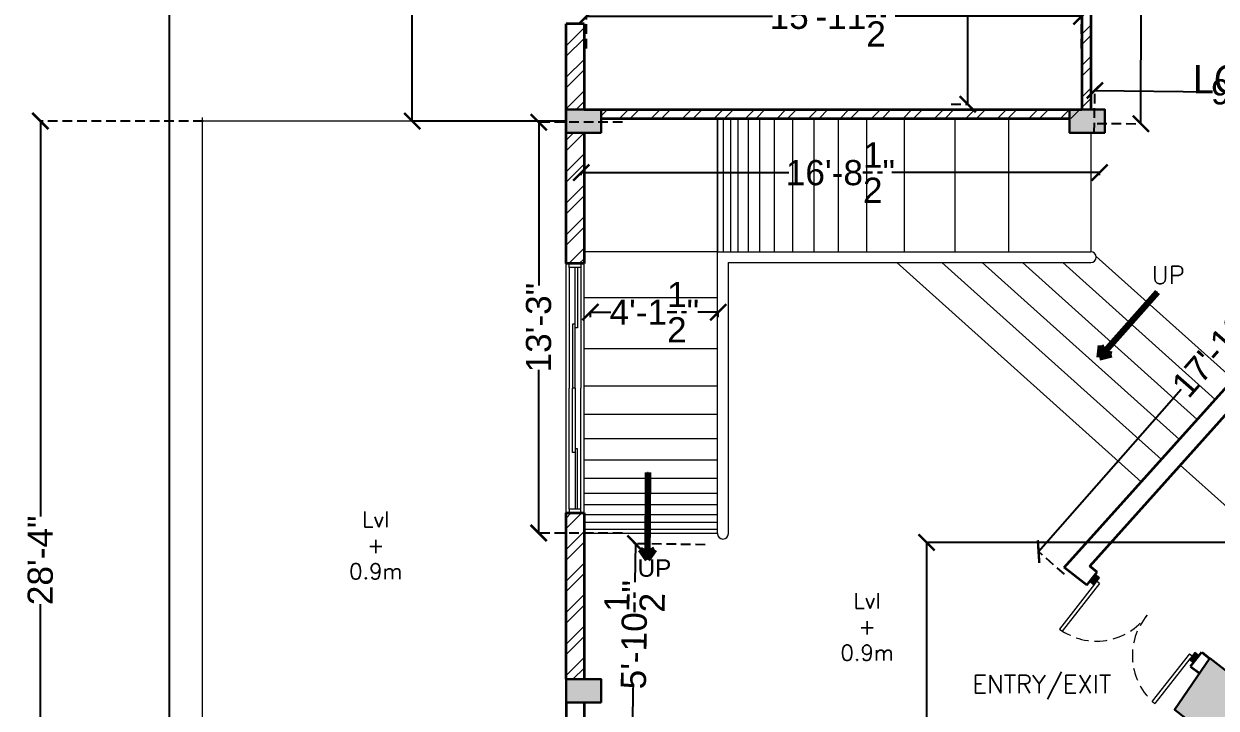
# Model space of a CAD drawing. Header units: inches. Extents: x 845 to 17085, y 908 to 10810.
# Drawn here: x 3707.6 to 4169, y 1362.6 to 1627.5 of the extents above; entities that cross this region are included whole.
import ezdxf

# ---------------------------------------------------------------- set-up
doc = ezdxf.new("R2010")
doc.units = ezdxf.units.IN
doc.header["$LTSCALE"] = 15
doc.header["$MEASUREMENT"] = 0
for name, pattern in [('ACAD_ISO04W100', [30.5, 24, -3, 0.5, -3]), ('CONTINUA', [0]), ('DASHED2', [0.375, 0.25, -0.125])]:
    doc.linetypes.add(name, pattern=pattern)
for name, color, linetype, lineweight in [('.13', 5, 'Continuous', 13), ('.15', 4, 'Continuous', 15), ('c1', 21, 'Continuous', 30), ('FURN', 43, 'Continuous', 18), ('FURN 2', 34, 'Continuous', 15), ('FURNITURE', 175, 'Continuous', 80), ('GRID', 8, 'ACAD_ISO04W100', 5), ('HATCH', 251, 'Continuous', 5), ('humans', 7, 'Continuous', 15), ('SLD', 140, 'Continuous', 9), ('wall 1', 1, 'Continuous', 35), ('WIND & DOOR', 160, 'Continuous', 9)]:
    doc.layers.add(name, color=color, linetype=linetype, lineweight=lineweight)
for name, color, linetype in [('dimension', 7, 'Continuous'), ('TEX', 133, 'Continuous'), ('Text', 255, 'Continuous')]:
    doc.layers.add(name, color=color, linetype=linetype)
doc.layers.add('door and window', color=7, linetype='Continuous', lineweight=25, true_color=0x0609c1)
doc.styles.add('ROMANS', font='ROMANS')
doc.styles.get("Standard").update_dxf_attribs({"font": 'arial.ttf'})
doc.dimstyles.get("Standard").update_dxf_attribs({"dimtxt": 9.75, "dimasz": 6.25, "dimexe": 0.18, "dimexo": 0.0625, "dimgap": 0.09, "dimtad": 0, "dimdec": 1, "dimzin": 0, "dimdsep": 46, "dimlunit": 4, "dimtxsty": 'Standard', "dimblk": 'ARCHTICK', "dimcen": 0.09, "dimadec": 0, "dimazin": 0, "dimtfac": 1, "dimtdec": 1, "dimtofl": 0, "dimtmove": 0, "dimatfit": 3, "dimldrblk": 'ARCHTICK', "dimfxl": 1, "dimtolj": 1, "dimtzin": 0, "dimlwd": 25, "dimarcsym": 0})
pattern_1 = [(45, (-95896.523, -42758.996), (-6.0932045, 6.0932045), []), (45, (-95892.4605, -42758.996), (-6.0932045, 6.0932045), [])]

# ---------------------------------------------------------------- blocks, each defined once
blk = doc.blocks.new('ARROW')
at = {"layer": 'FURNITURE'}
h = blk.add_hatch(color=4, dxfattribs=at)
h.dxf.hatch_style = 1
h.paths.add_polyline_path([(3172.813, 3642.279), (3172.7, 3642.199), (3172.768, 3642.199)])
h.paths.add_polyline_path([(3172.768, 3642.199), (3172.7, 3642.199), (3172.813, 3642.119)])
at = {"color": 4}
blk.add_line((3173.701, 3642.202), (3173.701, 3642.196), dxfattribs=at)
at = {"layer": 'FURNITURE', "color": 4}
for p, q in [((3172.7, 3642.199), (3172.813, 3642.279)), ((3173.701, 3642.202), (3172.7, 3642.202)), ((3173.701, 3642.199), (3172.7, 3642.199)), ((3172.7, 3642.199), (3172.813, 3642.119)), ((3173.701, 3642.196), (3172.7, 3642.196)), ((3172.813, 3642.279), (3172.768, 3642.199)), ((3172.813, 3642.119), (3172.768, 3642.199))]:
    blk.add_line(p, q, dxfattribs=at)
blk = doc.blocks.new('_ArchTick')
at = {"layer": 'GRID', "color": 0, "const_width": 0.15}
blk.add_lwpolyline([(-0.5, -0.5), (0.5, 0.5)], dxfattribs=at)
blk = doc.blocks.new('*D354')
at = {"layer": 'Defpoints', "color": 0, "linetype": 'ByBlock', "lineweight": 211, "transparency": 16777216}
for p in [(3917.45, 2083.84), (3857.86, 1589.87), (3917.45, 1589.87)]:
    blk.add_point(p, dxfattribs=at)
at = {"layer": 'humans', "color": 0, "linetype": 'ByBlock', "lineweight": -2, "transparency": 16777216}
for p, q in [((3917.38, 2083.84), (3857.68, 2083.84)), ((3917.38, 1589.87), (3857.68, 1589.87))]:
    blk.add_line(p, q, dxfattribs=at)
at = {"layer": 'humans', "color": 0, "linetype": 'Continuous', "lineweight": 25, "transparency": 16777216}
for p, q in [((3857.86, 2083.84), (3857.86, 1853.89)), ((3857.86, 1589.87), (3857.86, 1819.82))]:
    blk.add_line(p, q, dxfattribs=at)
at = {"layer": 'humans', "color": 0, "linetype": 'ByBlock', "lineweight": 25, "transparency": 16777216, "xscale": 6.25, "yscale": 6.25, "zscale": 6.25}
for p, rotation in [((3857.86, 2083.84), 90), ((3857.86, 1589.87), 270)]:
    blk.add_blockref('_ArchTick', p, dxfattribs=dict(at, rotation=rotation))
at = {"layer": 'humans', "color": 0, "linetype": 'ByBlock', "transparency": 16777216, "insert": (3857.86, 1836.85), "char_height": 9.75, "attachment_point": 5, "rotation": 90}
blk.add_mtext('\\A1;41\'-2"', dxfattribs=at)
blk = doc.blocks.new('*D353')
at = {"layer": 'Defpoints', "color": 0, "linetype": 'ByBlock', "lineweight": 211, "transparency": 16777216}
for p in [(4056.88, 1426.78), (4196.46, 1426.78), (4196.46, 1018.9)]:
    blk.add_point(p, dxfattribs=at)
at = {"layer": 'humans', "color": 0, "linetype": 'ByBlock', "lineweight": -2, "transparency": 16777216}
for p, q in [((4196.4, 1426.78), (4056.7, 1426.78)), ((4196.4, 1018.9), (4056.7, 1018.9))]:
    blk.add_line(p, q, dxfattribs=at)
at = {"layer": 'humans', "color": 0, "linetype": 'Continuous', "lineweight": 25, "transparency": 16777216}
for p, q in [((4056.88, 1426.78), (4056.88, 1231.2)), ((4056.88, 1018.9), (4056.88, 1214.48))]:
    blk.add_line(p, q, dxfattribs=at)
at = {"layer": 'humans', "color": 0, "linetype": 'ByBlock', "lineweight": 25, "transparency": 16777216, "xscale": 6.25, "yscale": 6.25, "zscale": 6.25}
for p, rotation in [((4056.88, 1426.78), 90), ((4056.88, 1018.9), 270)]:
    blk.add_blockref('_ArchTick', p, dxfattribs=dict(at, rotation=rotation))
at = {"layer": 'humans', "color": 0, "linetype": 'ByBlock', "transparency": 16777216, "insert": (4056.88, 1222.84), "char_height": 9.75, "attachment_point": 5, "rotation": 90}
blk.add_mtext("\\A1;34'", dxfattribs=at)
blk = doc.blocks.new('*D366')
at = {"layer": 'Defpoints', "color": 0, "linetype": 'DASHED2', "lineweight": 211, "transparency": 16777216}
for p in [(3763.99, 2083.84), (3917.45, 2083.84), (3917.45, 1240.3)]:
    blk.add_point(p, dxfattribs=at)
at = {"layer": 'SLD', "color": 0, "linetype": 'DASHED2', "lineweight": -2, "transparency": 16777216}
for p, q in [((3917.38, 2083.84), (3763.81, 2083.84)), ((3917.38, 1240.3), (3763.81, 1240.3))]:
    blk.add_line(p, q, dxfattribs=at)
at = {"layer": 'SLD', "color": 0, "linetype": 'Continuous', "lineweight": 25, "transparency": 16777216}
for p, q in [((3763.99, 2083.84), (3763.99, 1682.42)), ((3763.99, 1240.3), (3763.99, 1641.72))]:
    blk.add_line(p, q, dxfattribs=at)
at = {"layer": 'SLD', "color": 0, "linetype": 'DASHED2', "lineweight": 25, "transparency": 16777216, "xscale": 6.25, "yscale": 6.25, "zscale": 6.25}
for p, rotation in [((3763.99, 2083.84), 90), ((3763.99, 1240.3), 270)]:
    blk.add_blockref('_ArchTick', p, dxfattribs=dict(at, rotation=rotation))
at = {"layer": 'SLD', "color": 0, "linetype": 'DASHED2', "lineweight": 30, "transparency": 16777216, "insert": (3763.99, 1662.07), "char_height": 9.75, "attachment_point": 5, "rotation": 90}
blk.add_mtext('\\A1;70\'-3{\\H1x;\\S1/2;}"', dxfattribs=at)
blk = doc.blocks.new('*D314')
at = {"layer": 'Defpoints', "color": 0, "linetype": 'DASHED2', "lineweight": 211, "transparency": 16777216}
for p in [(4116.82, 1630.41), (3925.32, 1617.91), (4116.82, 1617.91)]:
    blk.add_point(p, dxfattribs=at)
at = {"layer": 'dimension', "color": 0, "linetype": 'DASHED2', "lineweight": -2, "transparency": 16777216}
for p, q in [((3925.32, 1617.97), (3925.32, 1630.59)), ((4116.82, 1617.97), (4116.82, 1630.59))]:
    blk.add_line(p, q, dxfattribs=at)
at = {"layer": 'dimension', "color": 0, "linetype": 'Continuous', "lineweight": 25, "transparency": 16777216}
for p, q in [((3925.32, 1630.41), (3997.35, 1630.41)), ((4116.82, 1630.41), (4044.79, 1630.41))]:
    blk.add_line(p, q, dxfattribs=at)
at = {"layer": 'dimension', "color": 0, "linetype": 'DASHED2', "lineweight": 25, "transparency": 16777216, "xscale": 6.25, "yscale": 6.25, "zscale": 6.25, "rotation": 180}
blk.add_blockref('_ArchTick', (3925.32, 1630.41), dxfattribs=at)
at = {"layer": 'dimension', "color": 0, "linetype": 'DASHED2', "lineweight": 25, "transparency": 16777216, "xscale": 6.25, "yscale": 6.25, "zscale": 6.25}
blk.add_blockref('_ArchTick', (4116.82, 1630.41), dxfattribs=at)
at = {"layer": 'dimension', "color": 0, "linetype": 'DASHED2', "lineweight": 30, "transparency": 16777216, "insert": (4021.07, 1630.41), "char_height": 9.75, "attachment_point": 5}
blk.add_mtext('\\A1;15\'-11{\\H1x;\\S1/2;}"', dxfattribs=at)
blk = doc.blocks.new('*D317')
at = {"layer": 'Defpoints', "color": 0, "linetype": 'DASHED2', "lineweight": 211, "transparency": 16777216}
for p in [(4066.32, 1708.41), (4066.32, 1596.41), (4072.82, 1596.41)]:
    blk.add_point(p, dxfattribs=at)
at = {"layer": 'dimension', "color": 0, "linetype": 'DASHED2', "lineweight": -2, "transparency": 16777216}
for p, q in [((4066.38, 1708.41), (4073, 1708.41)), ((4066.38, 1596.41), (4073, 1596.41))]:
    blk.add_line(p, q, dxfattribs=at)
at = {"layer": 'dimension', "color": 0, "linetype": 'Continuous', "lineweight": 25, "transparency": 16777216}
for p, q in [((4072.82, 1708.41), (4072.82, 1665.46)), ((4072.82, 1596.41), (4072.82, 1639.36))]:
    blk.add_line(p, q, dxfattribs=at)
at = {"layer": 'dimension', "color": 0, "linetype": 'DASHED2', "lineweight": 25, "transparency": 16777216, "xscale": 6.25, "yscale": 6.25, "zscale": 6.25}
for p, rotation in [((4072.82, 1708.41), 90), ((4072.82, 1596.41), 270)]:
    blk.add_blockref('_ArchTick', p, dxfattribs=dict(at, rotation=rotation))
at = {"layer": 'dimension', "color": 0, "linetype": 'DASHED2', "lineweight": 30, "transparency": 16777216, "insert": (4072.82, 1652.41), "char_height": 9.75, "attachment_point": 5, "rotation": 90}
blk.add_mtext('\\A1;9\'-4"', dxfattribs=at)
blk = doc.blocks.new('*D318')
at = {"layer": 'Defpoints', "color": 0, "linetype": 'DASHED2', "lineweight": 211, "transparency": 16777216}
for p in [(3926.82, 1513.91), (3976.32, 1515.91), (3976.32, 1513.91)]:
    blk.add_point(p, dxfattribs=at)
at = {"layer": 'dimension', "color": 0, "linetype": 'DASHED2', "lineweight": -2, "transparency": 16777216}
for p, q in [((3926.82, 1513.97), (3926.82, 1516.09)), ((3976.32, 1513.97), (3976.32, 1516.09))]:
    blk.add_line(p, q, dxfattribs=at)
at = {"layer": 'dimension', "color": 0, "linetype": 'Continuous', "lineweight": 25, "transparency": 16777216}
for p, q in [((3926.82, 1515.91), (3934.77, 1515.91)), ((3976.32, 1515.91), (3968.37, 1515.91))]:
    blk.add_line(p, q, dxfattribs=at)
at = {"layer": 'dimension', "color": 0, "linetype": 'DASHED2', "lineweight": 25, "transparency": 16777216, "xscale": 6.25, "yscale": 6.25, "zscale": 6.25, "rotation": 180}
blk.add_blockref('_ArchTick', (3926.82, 1515.91), dxfattribs=at)
at = {"layer": 'dimension', "color": 0, "linetype": 'DASHED2', "lineweight": 25, "transparency": 16777216, "xscale": 6.25, "yscale": 6.25, "zscale": 6.25}
blk.add_blockref('_ArchTick', (3976.32, 1515.91), dxfattribs=at)
at = {"layer": 'dimension', "color": 0, "linetype": 'DASHED2', "lineweight": 30, "transparency": 16777216, "insert": (3951.57, 1515.91), "char_height": 9.75, "attachment_point": 5}
blk.add_mtext('\\A1;4\'-1{\\H1x;\\S1/2;}"', dxfattribs=at)
blk = doc.blocks.new('*D319')
at = {"layer": 'Defpoints', "color": 0, "linetype": 'DASHED2', "lineweight": 211, "transparency": 16777216}
for p in [(3906.82, 1589.41), (3939.32, 1589.41), (3939.32, 1430.41)]:
    blk.add_point(p, dxfattribs=at)
at = {"layer": 'dimension', "color": 0, "linetype": 'DASHED2', "lineweight": -2, "transparency": 16777216}
for p, q in [((3939.25, 1589.41), (3906.64, 1589.41)), ((3939.25, 1430.41), (3906.64, 1430.41))]:
    blk.add_line(p, q, dxfattribs=at)
at = {"layer": 'dimension', "color": 0, "linetype": 'Continuous', "lineweight": 25, "transparency": 16777216}
for p, q in [((3906.82, 1589.41), (3906.82, 1526.28)), ((3906.82, 1430.41), (3906.82, 1493.53))]:
    blk.add_line(p, q, dxfattribs=at)
at = {"layer": 'dimension', "color": 0, "linetype": 'DASHED2', "lineweight": 25, "transparency": 16777216, "xscale": 6.25, "yscale": 6.25, "zscale": 6.25}
for p, rotation in [((3906.82, 1589.41), 90), ((3906.82, 1430.41), 270)]:
    blk.add_blockref('_ArchTick', p, dxfattribs=dict(at, rotation=rotation))
at = {"layer": 'dimension', "color": 0, "linetype": 'DASHED2', "lineweight": 30, "transparency": 16777216, "insert": (3906.82, 1509.91), "char_height": 9.75, "attachment_point": 5, "rotation": 90}
blk.add_mtext('\\A1;13\'-3"', dxfattribs=at)
blk = doc.blocks.new('*D320')
at = {"layer": 'Defpoints', "color": 0, "linetype": 'DASHED2', "lineweight": 211, "transparency": 16777216}
for p in [(3923.32, 1568.91), (4123.82, 1569.91), (4123.82, 1568.91)]:
    blk.add_point(p, dxfattribs=at)
at = {"layer": 'dimension', "color": 0, "linetype": 'DASHED2', "lineweight": -2, "transparency": 16777216}
for p, q in [((3923.32, 1568.97), (3923.32, 1570.09)), ((4123.82, 1568.97), (4123.82, 1570.09))]:
    blk.add_line(p, q, dxfattribs=at)
at = {"layer": 'dimension', "color": 0, "linetype": 'Continuous', "lineweight": 25, "transparency": 16777216}
for p, q in [((3923.32, 1569.91), (4003.63, 1569.91)), ((4123.82, 1569.91), (4043.5, 1569.91))]:
    blk.add_line(p, q, dxfattribs=at)
at = {"layer": 'dimension', "color": 0, "linetype": 'DASHED2', "lineweight": 25, "transparency": 16777216, "xscale": 6.25, "yscale": 6.25, "zscale": 6.25, "rotation": 180}
blk.add_blockref('_ArchTick', (3923.32, 1569.91), dxfattribs=at)
at = {"layer": 'dimension', "color": 0, "linetype": 'DASHED2', "lineweight": 25, "transparency": 16777216, "xscale": 6.25, "yscale": 6.25, "zscale": 6.25}
blk.add_blockref('_ArchTick', (4123.82, 1569.91), dxfattribs=at)
at = {"layer": 'dimension', "color": 0, "linetype": 'DASHED2', "lineweight": 30, "transparency": 16777216, "insert": (4023.57, 1569.91), "char_height": 9.75, "attachment_point": 5}
blk.add_mtext('\\A1;16\'-8{\\H1x;\\S1/2;}"', dxfattribs=at)
blk = doc.blocks.new('*D332')
at = {"layer": 'Defpoints', "color": 0, "linetype": 'DASHED2', "lineweight": 211, "transparency": 16777216}
for p in [(4241.74, 1584.74), (4251.82, 1575.91), (4110.32, 1414.41)]:
    blk.add_point(p, dxfattribs=at)
at = {"layer": 'dimension', "color": 0, "linetype": 'Continuous', "lineweight": 25, "transparency": 16777216}
for p, q in [((4241.74, 1584.74), (4186.62, 1521.83)), ((4100.24, 1423.24), (4155.36, 1486.15))]:
    blk.add_line(p, q, dxfattribs=at)
at = {"layer": 'dimension', "color": 0, "linetype": 'DASHED2', "lineweight": -2, "transparency": 16777216}
for p, q in [((4251.77, 1575.95), (4241.6, 1584.86)), ((4110.27, 1414.45), (4100.1, 1423.36))]:
    blk.add_line(p, q, dxfattribs=at)
at = {"layer": 'dimension', "color": 0, "linetype": 'DASHED2', "lineweight": 25, "transparency": 16777216, "xscale": 6.25, "yscale": 6.25, "zscale": 6.25}
for p, rotation in [((4241.74, 1584.74), 48.77642153444491), ((4100.24, 1423.24), 228.7764215344449)]:
    blk.add_blockref('_ArchTick', p, dxfattribs=dict(at, rotation=rotation))
at = {"layer": 'dimension', "color": 0, "linetype": 'DASHED2', "lineweight": 30, "transparency": 16777216, "insert": (4170.99, 1503.99), "char_height": 9.75, "attachment_point": 5, "rotation": 48.7764}
blk.add_mtext('\\A1;17\'-10{\\H1x;\\S1/2;}"', dxfattribs=at)
blk = doc.blocks.new('*D334')
at = {"layer": 'Defpoints', "color": 0, "linetype": 'DASHED2', "lineweight": 211, "transparency": 16777216}
for p in [(3971.32, 1425.91), (3943.23, 1355.79), (3970.32, 1355.41)]:
    blk.add_point(p, dxfattribs=at)
at = {"layer": 'dimension', "color": 0, "linetype": 'Continuous', "lineweight": 25, "transparency": 16777216}
for p, q in [((3944.23, 1426.29), (3944.02, 1411.43)), ((3943.23, 1355.79), (3943.44, 1370.65))]:
    blk.add_line(p, q, dxfattribs=at)
at = {"layer": 'dimension', "color": 0, "linetype": 'DASHED2', "lineweight": -2, "transparency": 16777216}
for p, q in [((3971.25, 1425.91), (3944.05, 1426.29)), ((3970.25, 1355.41), (3943.05, 1355.79))]:
    blk.add_line(p, q, dxfattribs=at)
at = {"layer": 'dimension', "color": 0, "linetype": 'DASHED2', "lineweight": 25, "transparency": 16777216, "xscale": 6.25, "yscale": 6.25, "zscale": 6.25}
for p, rotation in [((3944.23, 1426.29), 89.18734840574629), ((3943.23, 1355.79), 269.1873484057463)]:
    blk.add_blockref('_ArchTick', p, dxfattribs=dict(at, rotation=rotation))
at = {"layer": 'dimension', "color": 0, "linetype": 'DASHED2', "lineweight": 30, "transparency": 16777216, "insert": (3943.73, 1391.04), "char_height": 9.75, "attachment_point": 5, "rotation": 89.1873}
blk.add_mtext('\\A1;5\'-10{\\H1x;\\S1/2;}"', dxfattribs=at)
blk = doc.blocks.new('*D335')
at = {"layer": 'Defpoints', "color": 0, "linetype": 'DASHED2', "lineweight": 211, "transparency": 16777216}
for p in [(4239.03, 1600.24), (4121.82, 1585.41), (4238.82, 1583.91)]:
    blk.add_point(p, dxfattribs=at)
at = {"layer": 'dimension', "color": 0, "linetype": 'DASHED2', "lineweight": -2, "transparency": 16777216}
for p, q in [((4121.82, 1585.47), (4122.03, 1601.92)), ((4238.82, 1583.97), (4239.03, 1600.42))]:
    blk.add_line(p, q, dxfattribs=at)
at = {"layer": 'dimension', "color": 0, "linetype": 'Continuous', "lineweight": 25, "transparency": 16777216}
for p, q in [((4122.03, 1601.74), (4167.48, 1601.15)), ((4239.03, 1600.24), (4193.57, 1600.82))]:
    blk.add_line(p, q, dxfattribs=at)
at = {"layer": 'dimension', "color": 0, "linetype": 'DASHED2', "lineweight": 25, "transparency": 16777216, "xscale": 6.25, "yscale": 6.25, "zscale": 6.25}
for p, rotation in [((4122.03, 1601.74), 179.2654789657452), ((4239.03, 1600.24), 359.2654789657452)]:
    blk.add_blockref('_ArchTick', p, dxfattribs=dict(at, rotation=rotation))
at = {"layer": 'dimension', "color": 0, "linetype": 'DASHED2', "lineweight": 30, "transparency": 16777216, "insert": (4180.53, 1600.99), "char_height": 9.75, "attachment_point": 5, "rotation": 359.2655}
blk.add_mtext('\\A1;9\'-9"', dxfattribs=at)
blk = doc.blocks.new('*D336')
at = {"layer": 'Defpoints', "color": 0, "linetype": 'DASHED2', "lineweight": 211, "transparency": 16777216}
for p in [(4123.82, 1887.41), (4140.83, 1887.35), (4122.82, 1588.91)]:
    blk.add_point(p, dxfattribs=at)
at = {"layer": 'dimension', "color": 0, "linetype": 'DASHED2', "lineweight": -2, "transparency": 16777216}
for p, q in [((4123.88, 1887.41), (4141.01, 1887.35)), ((4122.88, 1588.91), (4140.01, 1588.85))]:
    blk.add_line(p, q, dxfattribs=at)
at = {"layer": 'dimension', "color": 0, "linetype": 'Continuous', "lineweight": 25, "transparency": 16777216}
for p, q in [((4140.83, 1887.35), (4140.41, 1762.36)), ((4139.83, 1588.85), (4140.24, 1713.84))]:
    blk.add_line(p, q, dxfattribs=at)
at = {"layer": 'dimension', "color": 0, "linetype": 'DASHED2', "lineweight": 25, "transparency": 16777216, "xscale": 6.25, "yscale": 6.25, "zscale": 6.25}
for p, rotation in [((4140.83, 1887.35), 89.80805505805746), ((4139.83, 1588.85), 269.8080550580574)]:
    blk.add_blockref('_ArchTick', p, dxfattribs=dict(at, rotation=rotation))
at = {"layer": 'dimension', "color": 0, "linetype": 'DASHED2', "lineweight": 30, "transparency": 16777216, "insert": (4140.33, 1738.1), "char_height": 9.75, "attachment_point": 5, "rotation": 89.8081}
blk.add_mtext('\\A1;24\'-10{\\H1x;\\S1/2;}"', dxfattribs=at)
blk = doc.blocks.new('*D369')
at = {"layer": 'Defpoints', "color": 0, "linetype": 'DASHED2', "lineweight": 211, "transparency": 16777216}
for p in [(3714.02, 1589.87), (3777, 1589.87), (3777, 1249.82)]:
    blk.add_point(p, dxfattribs=at)
at = {"layer": 'dimension', "color": 0, "linetype": 'DASHED2', "lineweight": -2, "transparency": 16777216}
for p, q in [((3776.94, 1589.87), (3713.84, 1589.87)), ((3776.94, 1249.82), (3713.84, 1249.82))]:
    blk.add_line(p, q, dxfattribs=at)
at = {"layer": 'dimension', "color": 0, "linetype": 'Continuous', "lineweight": 25, "transparency": 16777216}
for p, q in [((3714.02, 1589.87), (3714.02, 1436.76)), ((3714.02, 1249.82), (3714.02, 1402.92))]:
    blk.add_line(p, q, dxfattribs=at)
at = {"layer": 'dimension', "color": 0, "linetype": 'DASHED2', "lineweight": 25, "transparency": 16777216, "xscale": 6.25, "yscale": 6.25, "zscale": 6.25}
for p, rotation in [((3714.02, 1589.87), 90), ((3714.02, 1249.82), 270)]:
    blk.add_blockref('_ArchTick', p, dxfattribs=dict(at, rotation=rotation))
at = {"layer": 'dimension', "color": 0, "linetype": 'DASHED2', "lineweight": 30, "transparency": 16777216, "insert": (3714.02, 1419.84), "char_height": 9.75, "attachment_point": 5, "rotation": 90}
blk.add_mtext('\\A1;28\'-4"', dxfattribs=at)

msp = doc.modelspace()

# ---------------------------------------------------------------- hatches: boundary and pattern name
at = {"layer": 'HATCH'}
h = msp.add_hatch(dxfattribs=at)
h.set_pattern_fill('ANSI32', color=256, scale=0.904682)
h.set_pattern_definition(pattern_1)
h.paths.add_polyline_path([(3917.45, 1594.39), (3924.38, 1594.39), (3924.38, 1627.5), (3917.45, 1627.5)])
h.paths.add_polyline_path([(3930.95, 1594.39), (3930.95, 1590.92), (4120.45, 1590.92), (4120.45, 1676.57), (4116.98, 1676.57), (4116.98, 1594.39)])
h.paths.add_polyline_path([(3924.38, 1585.34), (3917.45, 1585.34), (3917.45, 1534.68), (3924.38, 1534.68)])
h = msp.add_hatch(color=256, dxfattribs=at)
h.dxf.hatch_style = 1
h.paths.add_polyline_path([(3930.95, 1594.39), (3930.95, 1585.34), (3917.38, 1585.34), (3917.38, 1594.39)])
h = msp.add_hatch(color=256, dxfattribs=at)
h.dxf.hatch_style = 1
h.paths.add_polyline_path([(4125.82, 1594.39), (4125.82, 1585.34), (4112.25, 1585.34), (4112.25, 1594.39)])
h = msp.add_hatch(dxfattribs=at)
h.set_pattern_fill('ANSI32', color=256, scale=0.904682)
h.set_pattern_definition(pattern_1)
h.paths.add_polyline_path([(3924.38, 1438.18), (3917.45, 1438.18), (3917.45, 1373.85), (3924.38, 1373.85)])
at = {"layer": 'HATCH', "lineweight": 0, "true_color": 0x000000}
h = msp.add_hatch(dxfattribs=at)
h.set_pattern_fill('ANSI31', color=18, scale=0.120624, angle=90)
h.set_pattern_definition([(135, (1759278.7082, 78109.61615), (-0.27080908924, -0.27080908924), [])])
h.paths.add_polyline_path([(4123.8, 1413.05), (4123.59, 1412.79), (4121.7, 1410.38), (4120.09, 1411.64), (4122.18, 1414.32)])
h.paths.add_polyline_path([(4162.32, 1382.92), (4160.23, 1380.25), (4158.62, 1381.51), (4158.82, 1381.77), (4160.71, 1384.18)])
at = {"layer": 'HATCH'}
h = msp.add_hatch(color=256, dxfattribs=at)
h.dxf.hatch_style = 1
h.paths.add_polyline_path([(4152.89, 1362.01), (4171.94, 1347.11), (4185.54, 1367.1), (4166.48, 1382.01)])
h = msp.add_hatch(color=256, dxfattribs=at)
h.dxf.hatch_style = 1
h.paths.add_polyline_path([(3931.03, 1373.85), (3931.03, 1364.8), (3917.45, 1364.8), (3917.45, 1373.85)])

# ---------------------------------------------------------------- linework, layer by layer
at = {"layer": '.13'}
for p, q in [((4175.55, 1489.91), (4122.55, 1537.42)), ((4139.99, 1450.25), (4045.38, 1535.07)), ((4147.77, 1458.92), (4062.84, 1535.07)), ((4154.72, 1466.67), (4078.42, 1535.07)), ((4161.66, 1474.42), (4094.01, 1535.07)), ((4168.61, 1482.16), (4109.59, 1535.07))]:
    msp.add_line(p, q, dxfattribs=at)
at = {"layer": '.15', "lineweight": 15}
for p, q in [((3917.45, 1438.18), (3917.45, 1534.68)), ((3924.38, 1438.18), (3924.38, 1534.68))]:
    msp.add_line(p, q, dxfattribs=at)
at = {"layer": 'c1'}
for points in [[(3930.95, 1585.34), (3930.95, 1594.39), (3917.38, 1594.39), (3917.38, 1585.34)], [(4125.82, 1585.34), (4125.82, 1594.39), (4112.25, 1594.39), (4112.25, 1585.34)], [(3931.02, 1364.8), (3931.02, 1373.85), (3917.45, 1373.85), (3917.45, 1364.8)]]:
    msp.add_lwpolyline(points, close=True, dxfattribs=at)
msp.add_lwpolyline([(4185.54, 1367.1), (4171.94, 1347.11), (4153.01, 1361.92), (4152.89, 1362), (4166.48, 1382.01), (4185.54, 1367.1)], dxfattribs=at)
at = {"layer": 'door and window', "color": 18, "lineweight": 0, "true_color": 0x000000}
for p, q in [((4123.81, 1410.88), (4122.75, 1411.72)), ((4121.91, 1410.65), (4108.31, 1393.26)), ((4123.81, 1410.88), (4109.43, 1392.49)), ((4158.6, 1383.68), (4144.21, 1365.28)), ((4158.82, 1381.77), (4145.23, 1364.39)), ((4158.6, 1383.68), (4159.66, 1382.84))]:
    msp.add_line(p, q, dxfattribs=at)
for points in [[(4122.18, 1414.32), (4120.09, 1411.64), (4121.7, 1410.38), (4123.8, 1413.05)], [(4160.71, 1384.18), (4158.62, 1381.51), (4160.23, 1380.25), (4162.32, 1382.92)]]:
    msp.add_lwpolyline(points, close=True, dxfattribs=at)
at = {"layer": 'FURN'}
for p, q in [((3975.99, 1539.31), (4120.45, 1539.31)), ((3975.99, 1430.19), (3975.99, 1539.31)), ((3980.23, 1535.07), (4120.45, 1535.07)), ((3980.23, 1430.19), (3980.23, 1535.07))]:
    msp.add_line(p, q, dxfattribs=at)
for centre, start, end in [((4120.45, 1537.19), 270, 90), ((3978.11, 1430.19), 180, 0)]:
    msp.add_arc(centre, 2.12, start, end, dxfattribs=at)
at = {"layer": 'FURN 2'}
for p, q in [((3975.99, 1590.92), (3975.99, 1539.31)), ((3975.99, 1539.31), (3975.99, 1590.92)), ((3978.19, 1590.92), (3978.19, 1539.31)), ((3980.98, 1590.92), (3980.98, 1539.31)), ((3983.93, 1590.92), (3983.93, 1539.31)), ((3987.84, 1590.92), (3987.84, 1539.31)), ((3992.21, 1590.92), (3992.21, 1539.31)), ((3997.96, 1590.92), (3997.96, 1539.31)), ((4005.09, 1590.92), (4005.09, 1539.31)), ((4013.32, 1590.92), (4013.32, 1539.31)), ((4022.74, 1590.92), (4022.74, 1539.31)), ((4033.72, 1590.92), (4033.72, 1539.31)), ((4048.22, 1590.92), (4048.22, 1539.31)), ((4067.88, 1590.92), (4067.88, 1539.31)), ((4088.67, 1590.92), (4088.67, 1539.31)), ((4120.45, 1585.34), (4120.45, 1539.31)), ((3975.99, 1539.31), (3924.38, 1539.31)), ((3975.99, 1521.43), (3924.38, 1521.43)), ((3975.99, 1501.77), (3924.38, 1501.77)), ((3975.99, 1487.27), (3924.38, 1487.27)), ((3975.99, 1476.3), (3924.38, 1476.3)), ((3975.99, 1466.87), (3924.38, 1466.87)), ((3975.99, 1458.64), (3924.38, 1458.64)), ((4155.04, 1456.64), (4180.25, 1434.03)), ((3975.99, 1451.51), (3924.38, 1451.51)), ((3975.99, 1445.76), (3924.38, 1445.76)), ((3975.99, 1441.39), (3924.38, 1441.39)), ((3975.99, 1437.48), (3924.38, 1437.48)), ((3975.99, 1434.53), (3924.38, 1434.53)), ((3975.99, 1431.75), (3924.38, 1431.75)), ((3975.99, 1430.19), (3924.38, 1430.19))]:
    msp.add_line(p, q, dxfattribs=at)
at = {"layer": 'humans', "linetype": 'ByBlock'}
for p, q in [((3776.62, 1591.2), (3776.62, 1250.64)), ((3917.38, 1589.87), (3777, 1589.87))]:
    msp.add_line(p, q, dxfattribs=at)
msp.add_arc((3921.12, 1356.26), 50.12, 86.2696, 86.5959, dxfattribs=at)
at = {"layer": 'wall 1', "ltscale": 1.5}
for p, q in [((4116.98, 1676.57), (4116.98, 1594.39)), ((4120.45, 1676.57), (4120.45, 1594.46)), ((3917.45, 1534.68), (3917.45, 1627.5)), ((3924.38, 1627.5), (3917.45, 1627.5)), ((3924.38, 1627.5), (3924.38, 1594.39)), ((3924.38, 1594.39), (4116.98, 1594.39)), ((3930.95, 1590.92), (4112.25, 1590.92)), ((3924.38, 1585.34), (3924.38, 1534.68)), ((4110.21, 1417.03), (4252.85, 1576.13)), ((4120.03, 1417.59), (4259.79, 1573.47)), ((3924.38, 1534.68), (3917.45, 1534.68)), ((3917.45, 1373.85), (3917.45, 1438.18)), ((3917.45, 1438.18), (3924.38, 1438.18)), ((3924.38, 1438.18), (3924.38, 1373.85)), ((4118.96, 1410.19), (4110.21, 1417.03)), ((4122.96, 1415.3), (4120.03, 1417.59)), ((4118.96, 1410.19), (4122.96, 1415.3)), ((4159.09, 1378.8), (4163.37, 1384.26)), ((4163.37, 1384.26), (4166.39, 1381.89)), ((4159.09, 1378.8), (4162.49, 1376.14)), ((3917.45, 1364.8), (3917.45, 1358.31)), ((3924.38, 1364.8), (3924.38, 1358.31))]:
    msp.add_line(p, q, dxfattribs=at)
at = {"layer": 'WIND & DOOR', "linetype": 'CONTINUA', "lineweight": 5, "ltscale": 0.4}
for p, q in [((3918.62, 1533.17), (3918.62, 1534.68)), ((3918.62, 1534.68), (3923.14, 1534.68)), ((3923.14, 1533.17), (3918.62, 1533.17)), ((3918.62, 1533.17), (3918.62, 1486.43)), ((3920.88, 1509.8), (3920.88, 1533.17)), ((3921.78, 1533.17), (3921.78, 1509.8)), ((3923.14, 1534.68), (3923.14, 1533.17)), ((3923.14, 1533.17), (3923.14, 1486.43)), ((3920.88, 1511.31), (3919.97, 1511.31)), ((3919.97, 1511.31), (3919.97, 1486.43)), ((3920.88, 1486.43), (3920.88, 1511.31)), ((3921.78, 1509.8), (3920.88, 1509.8)), ((3918.62, 1439.69), (3918.62, 1486.43)), ((3920.88, 1486.43), (3919.97, 1486.43)), ((3919.97, 1461.55), (3919.97, 1486.43)), ((3920.88, 1486.43), (3920.88, 1461.55)), ((3923.14, 1439.69), (3923.14, 1486.43)), ((3921.78, 1463.06), (3920.88, 1463.06)), ((3920.88, 1463.06), (3920.88, 1439.69)), ((3921.78, 1439.69), (3921.78, 1463.06)), ((3920.88, 1461.55), (3919.97, 1461.55)), ((3923.14, 1439.69), (3918.62, 1439.69)), ((3918.62, 1439.69), (3918.62, 1438.18)), ((3923.14, 1439.69), (3918.62, 1439.69)), ((3918.62, 1439.69), (3918.62, 1438.18)), ((3923.14, 1438.18), (3923.14, 1439.69)), ((3923.14, 1438.18), (3923.14, 1439.69)), ((3918.62, 1438.18), (3923.14, 1438.18)), ((3918.62, 1438.18), (3923.14, 1438.18))]:
    msp.add_line(p, q, dxfattribs=at)
at = {"layer": 'WIND & DOOR', "linetype": 'DASHED2', "lineweight": 9, "ltscale": 1.3}
for centre, start, end in [((4122.62, 1412.79), 233.7753, 324.1672), ((4160.74, 1382.98), 139.7688, 230.1607)]:
    msp.add_arc(centre, 24.21, start, end, dxfattribs=at)

# ---------------------------------------------------------------- block references
at = {"layer": 'Text', "ltscale": 0.115}
for p, xscale, yscale, zscale, rotation in [((-158189.29, 2846.95), -33.60439883689733, 33.60439883689732, 33.60439883689732, 228.4650380700486), ((125721.47, -105905.56), 33.60439883689735, 33.60439883689735, 33.60439883689735, 89.66720512827547)]:
    msp.add_blockref('ARROW', p, dxfattribs=dict(at, xscale=xscale, yscale=yscale, zscale=zscale, rotation=rotation))

# ---------------------------------------------------------------- texts
at = {"layer": 'TEX', "insert": (3958.16, 1413.45), "char_height": 6.721, "attachment_point": 9, "rotation": 0.2452}
msp.add_mtext_dynamic_manual_height_columns('UP', width=0.00275, gutter_width=0.0139, heights=[0], dxfattribs=at)
at = {"layer": 'Text', "ltscale": 0.115, "style": 'ROMANS'}
for s, width, gutter_width, insert, char_height, attachment_point in [('\\pxqc;{\\fCentury Gothic|b0|i0|c0|p34;LOBBY}', 0.000266, 0.0166, (4184.39, 1600.43), 10.9606, 9), ('UP', 0.00275, 0.0139, (4144.05, 1526.82), 6.921, 7), ('\\pxqc;Lvl + 0.9m', 3.9371, 0.00837, (3841.88, 1412.59), 6.0312, 7), ('\\pxqc;Lvl + 0.9m', 3.9371, 0.00837, (4035.87, 1381.06), 6.0312, 9), ('\\pxqc;ENTRY/EXIT', 0.00275, 0.0139, (4101.5, 1366.14), 6.9209, 9)]:
    msp.add_mtext_dynamic_manual_height_columns(s, width=width, gutter_width=gutter_width, heights=[0], dxfattribs=dict(at, insert=insert, char_height=char_height, attachment_point=attachment_point))

# ---------------------------------------------------------------- dimensions: what is measured, and where the dimension line sits
at = {"layer": 'dimension', "linetype": 'DASHED2', "lineweight": 30}
for p1, p2, distance, picture, middle in [((4122.82, 1588.91), (4123.82, 1887.41), -17.01, '*D336', (4140.33, 1738.1)), ((4066.32, 1708.41), (4066.32, 1596.41), 6.5, '*D317', (4072.82, 1652.41)), ((3925.32, 1617.91), (4116.82, 1617.91), 12.5, '*D314', (4021.07, 1630.41)), ((4121.82, 1585.41), (4238.82, 1583.91), 16.33, '*D335', (4180.53, 1600.99)), ((3776.9991, 1249.8212), (3776.9991, 1589.8653), 62.9805, '*D369', (3714.0186, 1419.8432)), ((3939.32, 1430.41), (3939.32, 1589.41), 32.5, '*D319', (3906.82, 1509.91)), ((4110.32, 1414.41), (4251.82, 1575.91), 13.4, '*D332', (4170.99, 1503.99)), ((3923.32, 1568.91), (4123.82, 1568.91), 1, '*D320', (4023.57, 1569.91)), ((3926.82, 1513.91), (3976.32, 1513.91), 2, '*D318', (3951.57, 1515.91)), ((3971.32, 1425.91), (3970.32, 1355.41), -27.09, '*D334', (3943.73, 1391.04))]:
    dim = msp.add_aligned_dim(p1=p1, p2=p2, distance=distance, dimstyle='Standard', dxfattribs=at)
    dim.commit()
    dim.dimension.update_dxf_attribs({"geometry": picture, "text_midpoint": middle})
at = {"layer": 'humans', "linetype": 'ByBlock'}
for p1, p2, distance, picture, middle in [((3917.45, 2083.84), (3917.45, 1589.87), -59.59, '*D354', (3857.86, 1836.85)), ((4196.46, 1018.9), (4196.46, 1426.78), 139.58, '*D353', (4056.88, 1222.84))]:
    dim = msp.add_aligned_dim(p1=p1, p2=p2, distance=distance, dimstyle='Standard', dxfattribs=at)
    dim.commit()
    dim.dimension.update_dxf_attribs({"geometry": picture, "text_midpoint": middle})
at = {"layer": 'SLD', "linetype": 'DASHED2', "lineweight": 30}
dim = msp.add_aligned_dim(p1=(3917.45, 1240.3), p2=(3917.45, 2083.84), distance=153.46, dimstyle='Standard', dxfattribs=at)
dim.commit()
dim.dimension.update_dxf_attribs({"geometry": '*D366', "text_midpoint": (3763.99, 1662.07)})

doc.saveas('drawing.dxf')
